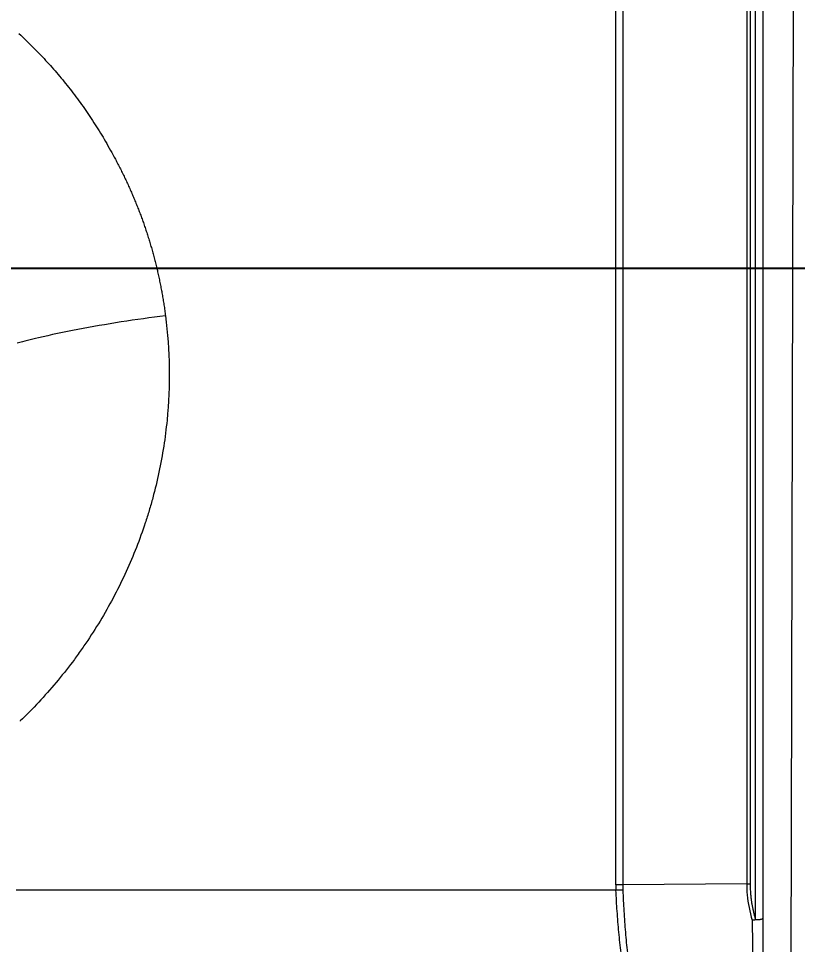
# Model space of a CAD drawing. Header units: millimetres. Extents: x 11618 to 13994, y -5897 to -2537.
# Drawn here: x 12534.3 to 12588.8, y -4797 to -4732.3 of the extents above; entities that cross this region are included whole.
import ezdxf

# ---------------------------------------------------------------- set-up
doc = ezdxf.new("R2010")
doc.units = ezdxf.units.MM
doc.layers.add('DIM', color=3, linetype='Continuous', lineweight=13)
doc.styles.get("Standard").update_dxf_attribs({"font": 'arial.ttf'})
doc.dimstyles.get("Standard").update_dxf_attribs({"dimtxt": 0.18, "dimasz": 0.18, "dimexe": 0.18, "dimexo": 0.0625, "dimgap": 0.09, "dimtad": 0, "dimtih": 1, "dimtoh": 1, "dimdec": 1, "dimdsep": 46, "dimtxsty": 'Standard', "dimcen": 0.09, "dimadec": 0, "dimazin": 0, "dimtfac": 1, "dimtdec": 1, "dimtofl": 0, "dimtmove": 0, "dimatfit": 3, "dimfxl": 1, "dimtolj": 1, "dimtzin": 0, "dimarcsym": 0})
doc.dimstyles.new('사본 Standard', dxfattribs={"dimtxt": 15, "dimasz": 15, "dimexe": 0.18, "dimexo": 0.0625, "dimgap": 5, "dimtad": 0, "dimdec": 1, "dimdsep": 46, "dimtxsty": 'Standard', "dimcen": 0.09, "dimadec": 0, "dimazin": 0, "dimtfac": 1, "dimtdec": 1, "dimtofl": 0, "dimtmove": 0, "dimatfit": 3, "dimfxl": 1, "dimtolj": 1, "dimtzin": 0, "dimarcsym": 0})

# ---------------------------------------------------------------- blocks, each defined once
blk = doc.blocks.new('*D7')
at = {"layer": 'Defpoints', "color": 0, "transparency": 16777216}
for p in [(12331.31847808121, -3489.709965346718), (12736.43665913161, -5533.880380025193), (12816.94560760122, -5533.880380025193)]:
    blk.add_point(p, dxfattribs=at)
at = {"layer": 'DIM', "color": 0, "lineweight": -2, "transparency": 16777216}
for p, q in [((12331.38097808121, -3489.709965346718), (12817.12560760122, -3489.709965346718)), ((12816.94560760122, -3507.709965346718), (12816.94560760122, -4494.995718388548)), ((12816.94560760122, -5515.880380025193), (12816.94560760122, -4528.594626983363)), ((12736.49915913161, -5533.880380025193), (12817.12560760122, -5533.880380025193))]:
    blk.add_line(p, q, dxfattribs=at)
at = {"layer": 'DIM', "color": 0, "transparency": 16777216}
for points in [[(12813.94560760122, -3507.709965346718), (12819.94560760122, -3507.709965346718), (12816.94560760122, -3489.709965346718)], [(12813.94560760122, -5515.880380025193), (12819.94560760122, -5515.880380025193), (12816.94560760122, -5533.880380025193)]]:
    blk.add_solid(points, dxfattribs=at)
at = {"layer": 'DIM', "color": 3, "transparency": 16777216, "insert": (12816.94560760121, -4511.795172685958), "char_height": 18, "attachment_point": 5}
blk.add_mtext('\\A1;(2280)', dxfattribs=at)
blk = doc.blocks.new('*D12')
at = {"layer": 'Defpoints', "color": 0, "transparency": 16777216}
for p in [(12396.81847808122, -4749.741169443054), (12656.9456076012, -5533.880380025193), (12678.73187532149, -5533.880380025193)]:
    blk.add_point(p, dxfattribs=at)
at = {"layer": 'DIM', "color": 0, "lineweight": -2, "transparency": 16777216}
for p, q in [((12396.88097808122, -4749.741169443054), (12657.1256076012, -4749.741169443054)), ((12656.9456076012, -4767.741169443054), (12656.9456076012, -5127.620460955133)), ((12656.9456076012, -5515.880380025193), (12656.9456076012, -5156.001088513114)), ((12678.66937532149, -5533.880380025193), (12656.7656076012, -5533.880380025193))]:
    blk.add_line(p, q, dxfattribs=at)
at = {"layer": 'DIM', "color": 0, "transparency": 16777216}
for points in [[(12653.9456076012, -4767.741169443054), (12659.9456076012, -4767.741169443054), (12656.9456076012, -4749.741169443054)], [(12653.9456076012, -5515.880380025193), (12659.9456076012, -5515.880380025193), (12656.9456076012, -5533.880380025193)]]:
    blk.add_solid(points, dxfattribs=at)
at = {"layer": 'DIM', "color": 3, "transparency": 16777216, "insert": (12656.94560760119, -5141.810774734126), "char_height": 18, "attachment_point": 5}
blk.add_mtext('\\A1;977.5', dxfattribs=at)
blk = doc.blocks.new('*D14')
at = {"layer": 'Defpoints', "color": 0, "transparency": 16777216}
for p in [(12584.82769349054, -4689.192164621157), (12584.82769349054, -5533.880380025191), (12736.94560760121, -5533.880380025191)]:
    blk.add_point(p, dxfattribs=at)
at = {"layer": 'DIM', "color": 0, "lineweight": -2, "transparency": 16777216}
for p, q in [((12584.89019349054, -4689.192164621157), (12737.12560760121, -4689.192164621157)), ((12736.94560760121, -4707.192164621157), (12736.94560760121, -5515.880380025191)), ((12584.89019349054, -5533.880380025191), (12737.12560760121, -5533.880380025191))]:
    blk.add_line(p, q, dxfattribs=at)
at = {"layer": 'DIM', "color": 0, "transparency": 16777216}
for points in [[(12733.94560760121, -4707.192164621157), (12739.94560760121, -4707.192164621157), (12736.94560760121, -4689.192164621157)], [(12733.94560760121, -5515.880380025191), (12739.94560760121, -5515.880380025191), (12736.94560760121, -5533.880380025191)]]:
    blk.add_solid(points, dxfattribs=at)
at = {"layer": 'DIM', "color": 3, "transparency": 16777216, "insert": (12723.92696579029, -5111.536272323176), "char_height": 18, "attachment_point": 5, "rotation": 90}
blk.add_mtext('\\A1;{\\fGulim|b0|i0|c129|p50;선반까지 높이 1000~1050mm}', dxfattribs=at)

msp = doc.modelspace()

# ---------------------------------------------------------------- linework, layer by layer
at = {"linetype": 'Continuous', "lineweight": 18}
for p, q in [((12588.28369865448, -4809.732428080488), (12588.60526015929, -4682.274396919156)), ((12586.32705328045, -4700.153996390772), (12586.32705329678, -4795.171042564994))]:
    msp.add_line(p, q, dxfattribs=at)
at = {"linetype": 'Continuous', "lineweight": 13}
for p, q in [((12585.20598373086, -4701.915399251225), (12585.20598373086, -4792.752382862498)), ((12585.4468495766, -4701.924337433245), (12585.4468495766, -4792.76132104457)), ((12576.54346678181, -4710.577916200325), (12576.5434667792, -4792.836600251815)), ((12585.20598373088, -4792.752382862497), (12576.54346678011, -4792.836600252038)), ((12576.06981699784, -4793.199934466484), (12534.15615020858, -4793.199934466484))]:
    msp.add_line(p, q, dxfattribs=at)
msp.add_ellipse((12585.44684957659, -4792.689053153296), major_axis=(-0.4999999999999991, 0), ratio=0.144535782525407, start_param=1.068166587612808, end_param=1.570796326794897, dxfattribs=at)
for points, degree in [([(12585.8271294496, -4795.271841604261), (12585.8271294496, -4700.225219236347)], 1), ([(12576.0617350873, -4792.818723887935), (12576.0617350858, -4765.399162537354), (12576.0617350858, -4737.979601186754), (12576.0617350894, -4710.560039836151)], 3), ([(12576.55005329131, -4793.197757533476), (12576.4051421595, -4793.192295399869), (12576.23506051176, -4793.193064900449), (12576.06981699784, -4793.199934469788)], 3), ([(12585.24168308608, -4793.522520492496), (12585.29641449484, -4794.123085635873), (12585.41392908868, -4794.7179149047), (12585.59376349938, -4795.304021643457)], 3)]:
    msp.add_open_spline(points, degree=degree, dxfattribs=at)
for points, degree, knots in [([(12534.34861214934, -4733.369831915337), (12538.27579371067, -4736.984040663576), (12540.89437073631, -4741.777798803052), (12542.35102308685, -4744.444452864935), (12543.27262241024, -4747.248789025397), (12544.20218381936, -4750.07735303019), (12544.5867018391, -4753.073132736423)], 2, [0, 0, 0, 0.4726781273978432, 0.4726781273978432, 0.7363390636989217, 0.7363390636989217, 1, 1, 1]), ([(12544.58670057744, -4753.073122906229), (12543.56629509322, -4753.201350872821), (12541.47820468363, -4753.494649585795), (12538.41242665272, -4754.025782781596), (12535.98884075237, -4754.538633673168), (12534.6949668897, -4754.861884550535), (12534.23546608074, -4754.984440584248)], 3, [0, 0, 0, 0, 0.2765261230865774, 0.5531136551900199, 0.8297011872933521, 1, 1, 1, 1])]:
    msp.add_open_spline(points, degree=degree, knots=knots, dxfattribs=at)
at = {"linetype": 'Continuous', "lineweight": 18}
for points, degree, knots in [([(12544.5867018391, -4753.073132738416), (12544.74314413115, -4754.292000419405), (12544.83049138191, -4755.509706312612), (12544.86699580083, -4757.94279451948), (12544.8160236224, -4759.159486305093), (12544.63631083256, -4760.978852882991), (12544.55937619288, -4761.584609892782), (12544.37144616073, -4762.794726880014), (12544.26006455314, -4763.40090792195), (12544.00478544563, -4764.604588715491), (12543.78939201982, -4765.499233151712), (12543.53809745126, -4766.381703349534), (12543.36258970717, -4766.967311428438), (12543.27015010169, -4767.260874054475), (12542.79497417069, -4768.700810921472), (12542.35076602065, -4769.832528341933), (12541.33120885167, -4772.062072616278), (12540.76138927265, -4773.148334591025), (12539.82095631532, -4774.727643896556), (12539.32927783793, -4775.505037156796), (12538.71809444989, -4776.390538523488), (12538.44811046264, -4776.765441087016), (12538.26633263791, -4777.014354346657), (12538.17377600515, -4777.139330252061), (12537.34664052883, -4778.240972373611), (12536.56119948593, -4779.178264238483), (12535.30997491311, -4780.518871595778), (12534.87848933679, -4780.957383472125), (12534.43421043574, -4781.385709977799), (12534.43244012748, -4781.387416363428)], 3, [0, 0, 0, 0, 0.1176193825803433, 0.1176193825803433, 0.2352387651606866, 0.2352387651606866, 0.2940484564508576, 0.2940484564508576, 0.3528581477410286, 0.3528581477410286, 0.4116678390311996, 0.4410726846762854, 0.4410726846762854, 0.4704775303213711, 0.4704775303213711, 0.5880969129017136, 0.5880969129017136, 0.705716295482056, 0.705716295482056, 0.7645259867722278, 0.7939308324173143, 0.8086332552398576, 0.8086332552398576, 0.823335678062401, 0.823335678062401, 0.9409550606427475, 0.9409550606427475, 0.9997647519329208, 1, 1, 1, 1]), ([(12580.9398519168, -4808.595548893659), (12580.75493637804, -4808.583904858749), (12580.57631781457, -4808.535453455351), (12580.2316746382, -4808.376206242726), (12580.06565002531, -4808.265422469854), (12579.7461947501, -4807.992733123525), (12579.59276408778, -4807.830836740391), (12579.29849671371, -4807.466749290236), (12579.15766000197, -4807.264564818607), (12578.88858052905, -4806.830097092877), (12578.76033776788, -4806.597818152439), (12578.51644619612, -4806.112563809341), (12578.40079738553, -4805.85959078233), (12578.18209371491, -4805.341458029062), (12578.07903885489, -4805.076299089962), (12577.93390202779, -4804.67509900454), (12577.88709732925, -4804.540781304879), (12577.81925164717, -4804.339071638918), (12577.78591914756, -4804.238157839274), (12577.74806432886, -4804.120455408206), (12577.72939519388, -4804.061627933949), (12577.72012519499, -4804.032222137272), (12577.71550633769, -4804.017521472891), (12577.71320094458, -4804.010171730183), (12577.71204925691, -4804.006497010068), (12577.71147366529, -4804.004659688302), (12577.71118593254, -4804.003741037052), (12577.71104208193, -4804.003281713844), (12577.71098043505, -4804.003084861559), (12577.71093933787, -4804.002953626818), (12577.71092607589, -4804.00291127728), (12577.59688990869, -4803.638749304455), (12577.48858531904, -4803.258227607163), (12577.28338362674, -4802.468564512424), (12577.18648652409, -4802.059424773125), (12577.00409980578, -4801.216846284321), (12576.91861019013, -4800.783409066852), (12576.7590384458, -4799.89654804261), (12576.68495631714, -4799.443125633419), (12576.54819954681, -4798.520554403233), (12576.48552490514, -4798.051406839739), (12576.3715831088, -4797.101553389181), (12576.32031595412, -4796.620848616416), (12576.22918913177, -4795.651921159333), (12576.18932946408, -4795.16369944527), (12576.12101761572, -4794.183619571885), (12576.09256543503, -4793.691762239981), (12576.06981699784, -4793.199934466486)], 3, [0, 0, 0, 0, 0.06250000000109161, 0.06250000000109161, 0.1250000000021832, 0.1250000000021832, 0.1875000000032748, 0.1875000000032748, 0.2500000000043665, 0.2500000000043665, 0.3125000000054581, 0.3125000000054581, 0.3750000000065496, 0.3750000000065496, 0.4375000000076413, 0.4375000000076413, 0.4687500000081866, 0.4687500000081866, 0.48437500000846, 0.4921875000085972, 0.4960937500086658, 0.4980468750087005, 0.4990234375087188, 0.4995117187587285, 0.4997558593837339, 0.4998779296962362, 0.4999389648524877, 0.4999694824306125, 0.499984741219675, 0.499984741219675, 0.5000000000087376, 0.5000000000087376, 0.5625000000076453, 0.5625000000076453, 0.6250000000065532, 0.6250000000065532, 0.687500000005461, 0.687500000005461, 0.7500000000043687, 0.7500000000043687, 0.8125000000032766, 0.8125000000032766, 0.8750000000021844, 0.8750000000021844, 0.9375000000010922, 0.9375000000010922, 1, 1, 1, 1]), ([(12576.55005334105, -4793.197757518278), (12576.56920454864, -4793.68913276457), (12576.59350288676, -4794.180605106693), (12576.65278723684, -4795.16005148226), (12576.68777375391, -4795.648024693928), (12576.7686675063, -4796.616588846613), (12576.8145752237, -4797.097178819987), (12576.91736817163, -4798.046929260648), (12576.97425385225, -4798.516088612828), (12577.09886925357, -4799.438798539086), (12577.16659938285, -4799.892347851075), (12577.31256702291, -4800.779562050362), (12577.39080489082, -4801.213225531398), (12577.55723663926, -4802.056336086308), (12577.64543081522, -4802.465781615126), (12577.78460715768, -4803.058529584336), (12577.85591392593, -4803.349548565532), (12577.94195668019, -4803.678990867305), (12577.98566926852, -4803.841104003012), (12578.0076955952, -4803.921497587025), (12578.01875091299, -4803.961527262823), (12578.02428906583, -4803.981500150546), (12578.02706076012, -4803.991476085483), (12578.02844726103, -4803.996461423048), (12578.02914067483, -4803.998953434021), (12578.02948742256, -4804.000199275013), (12578.02966080663, -4804.000822154381), (12578.02973511628, -4804.001089093867), (12578.02978465653, -4804.001267051566), (12578.02981619113, -4804.001380326795), (12578.1035883213, -4804.266372370214), (12578.18222603, -4804.533088865798), (12578.35070433261, -4805.063345910876), (12578.44054880235, -4805.326887201551), (12578.63259377736, -4805.843043548553), (12578.73479862037, -4806.09565803754), (12578.95230480258, -4806.581207004964), (12579.06761087179, -4806.814139229677), (12579.31151094415, -4807.250607212652), (12579.44010995151, -4807.454138634908), (12579.71009178565, -4807.821223161432), (12579.85147971531, -4807.984769453567), (12580.14568737089, -4808.260602164756), (12580.29851205756, -4808.372878931457), (12580.61324132821, -4808.534436919032), (12580.77515041904, -4808.583705348998), (12580.9398519168, -4808.595548893664)], 3, [0, 0, 0, 0, 0.06250000000182174, 0.06250000000182174, 0.1250000000036435, 0.1250000000036435, 0.1875000000054652, 0.1875000000054652, 0.2500000000072869, 0.2500000000072869, 0.3125000000091087, 0.3125000000091087, 0.3750000000109304, 0.3750000000109304, 0.4375000000127521, 0.4375000000127521, 0.4687500000136633, 0.4843750000141185, 0.4921875000143457, 0.496093750014459, 0.4980468750145162, 0.4990234375145456, 0.4995117187645595, 0.4997558593895672, 0.4998779297020706, 0.4999389648583221, 0.4999694824364487, 0.4999847412255121, 0.4999847412255121, 0.5000000000145753, 0.5000000000145753, 0.5625000000127535, 0.5625000000127535, 0.6250000000109315, 0.6250000000109315, 0.6875000000091096, 0.6875000000091096, 0.7500000000072877, 0.7500000000072877, 0.8125000000054658, 0.8125000000054658, 0.8750000000036439, 0.8750000000036439, 0.937500000001822, 0.937500000001822, 1, 1, 1, 1]), ([(12585.831735499, -4795.272182139842), (12585.83038139645, -4795.27235465857), (12585.82750119023, -4795.272721609741), (12585.82295931993, -4795.273523361159), (12585.81793450865, -4795.274533508262), (12585.81243514853, -4795.275770744386), (12585.80646650616, -4795.27722326829), (12585.80003597283, -4795.278888447349), (12585.79315111452, -4795.280759417365), (12585.78582211946, -4795.282834086038), (12585.77805383289, -4795.285092498671), (12585.76961348933, -4795.287666242798), (12585.76053900793, -4795.29026918881), (12585.75086919937, -4795.292587643999), (12585.74102147119, -4795.294577980958), (12585.73100027126, -4795.29621443113), (12585.72082232435, -4795.297515065996), (12585.70908893969, -4795.29853776589), (12585.69626123754, -4795.299387436333), (12585.68279324827, -4795.300255337478), (12585.67043044485, -4795.300963924891), (12585.65913577367, -4795.301555129982), (12585.64886870366, -4795.302043239057), (12585.63959032535, -4795.302445837874), (12585.63126277671, -4795.302776806565), (12585.62384996695, -4795.303048288079), (12585.61731793927, -4795.303270487404), (12585.61163529112, -4795.303452051065), (12585.6067734625, -4795.303599969791), (12585.60270721028, -4795.303720497407), (12585.59941439162, -4795.303817086537), (12585.59687748775, -4795.303896403306), (12585.59508043929, -4795.303953187487), (12585.59413049424, -4795.30399777288), (12585.59377607197, -4795.304014407586)], 3, [0, 0, 0, 0, 0.01617326246695622, 0.03440088881678347, 0.05468784586070514, 0.07703174781579535, 0.1014253956129574, 0.127857426589934, 0.1563131611606312, 0.1867751575524196, 0.2192235576388805, 0.2536362826384674, 0.2933306027513791, 0.3335221811704555, 0.3742348526889229, 0.4154888086511254, 0.4573004375789081, 0.4996821591315902, 0.5599033074127572, 0.6158532339279676, 0.6676334478065761, 0.7153411747342336, 0.7590700915271624, 0.7989105338280347, 0.8349493113368709, 0.8672692433196718, 0.8959485079819187, 0.9210598826318491, 0.9426699372972772, 0.9608382325486157, 0.9756165628038237, 0.9870482807346747, 0.9951677438514148, 1, 1, 1, 1]), ([(12585.59377607197, -4795.304014407586), (12585.60014069277, -4796.233397237146), (12585.60904091679, -4797.140689473355), (12585.63152058069, -4798.890965886994), (12585.64509986714, -4799.733946354007), (12585.67654002378, -4801.335335789267), (12585.69440135264, -4802.093755887363), (12585.73402802301, -4803.506247595094), (12585.75579223593, -4804.160282615577), (12585.80277176371, -4805.342437797464), (12585.82798230909, -4805.870730817569), (12585.88106878741, -4806.792138130704), (12585.90894551602, -4807.18527171936), (12585.96666121656, -4807.828521315349), (12586.02633884993, -4808.32874579916), (12586.08849248182, -4808.526234103878), (12586.1198290607, -4808.545188916832)], 3, [0, 0, 0, 0, 0.125, 0.125, 0.25, 0.25, 0.375, 0.375, 0.5, 0.5, 0.625, 0.625, 0.75, 0.75, 0.875, 1, 1, 1, 1]), ([(12586.32705329588, -4795.171042564993), (12586.32613383343, -4795.183000429241), (12586.31668675755, -4795.196518617304), (12586.28440803876, -4795.21654227509), (12586.27057136991, -4795.223180059834), (12586.23626125901, -4795.235917006168), (12586.19559356111, -4795.248090486042), (12586.14424238548, -4795.257946015653), (12586.10248493556, -4795.26402391502), (12586.08802294766, -4795.265829851346), (12586.05815436116, -4795.268934913449), (12585.9811682527, -4795.275454226608), (12585.89608360236, -4795.275789217747), (12585.831735499, -4795.272182139842)], 3, [0, 0, 0, 0, 0.2500000000001339, 0.2500000000001339, 0.3750000000001611, 0.3750000000001611, 0.5000000000001883, 0.6250000000002155, 0.6250000000002155, 0.6875000000001456, 0.6875000000001456, 0.7500000000000757, 1, 1, 1, 1]), ([(12586.32705329678, -4795.171042564994), (12586.33031317182, -4796.389311875648), (12586.33782137594, -4797.578807607897), (12586.34159974945, -4798.177400704909), (12586.35141583193, -4799.38086436407), (12586.35731116126, -4799.965562843202), (12586.36950322557, -4801.174771195439), (12586.3847890984, -4802.197218848387), (12586.40034224501, -4803.237544018535), (12586.41978544487, -4804.127605102194), (12586.43960868133, -4805.03506331188), (12586.46261867483, -4805.758157792246), (12586.48570815099, -4806.483750034238), (12586.56148464668, -4807.9711134128), (12586.61975290834, -4808.046526317864)], 2, [0, 0, 0, 0.125, 0.125, 0.1875, 0.25, 0.25, 0.375, 0.375, 0.5, 0.5, 0.625, 0.625, 0.75, 1, 1, 1])]:
    msp.add_open_spline(points, degree=degree, knots=knots, dxfattribs=at)
at = {"linetype": 'Continuous', "lineweight": 13}
for points, weights in [([(12576.54346678011, -4792.83660025189), (12576.39507851449, -4792.824810136911), (12576.23106646426, -4792.818723887785), (12576.0617350873, -4792.818723887935)], [0.9999999996268664, 0.9790575200039574, 0.9790575203178207, 1.000000000568481]), ([(12576.0617350873, -4792.818723887935), (12576.0617350858, -4792.945987265212), (12576.06442924035, -4793.073066132058), (12576.06981699784, -4793.19993446743)], [1.000000000568487, 1.000000000567436, 1.000000000565959, 1.000000000565436])]:
    msp.add_rational_spline(points, weights, degree=3, dxfattribs=at)
at = {"linetype": 'Continuous', "lineweight": 18}
for points, degree in [([(12576.54346678011, -4792.83660025189), (12576.54300114866, -4792.957183505658), (12576.54519741385, -4793.077577442348), (12576.55005332447, -4793.197757523343)], 3), ([(12585.20598373088, -4792.752382862496), (12585.20647405463, -4793.009980454262), (12585.21838570893, -4793.266769424266), (12585.24167984254, -4793.522521641847)], 3), ([(12585.44684957659, -4792.761321044567), (12585.44684959951, -4793.011917168967), (12585.45817496051, -4793.261502354104), (12585.4808256596, -4793.510076599927)], 3), ([(12585.4808256596, -4793.510076599985), (12585.56443790329, -4794.42765745759), (12585.83172370028, -4795.271841604261)], 2)]:
    msp.add_open_spline(points, degree=degree, dxfattribs=at)

# ---------------------------------------------------------------- dimensions: what is measured, and where the dimension line sits
at = {"layer": 'DIM', "color": 3}
for base, p1, p2, text, dimstyle, override, picture, middle in [((12816.94560760122, -5533.880380025193), (12331.3184780812, -3489.709965346716), (12736.43665913161, -5533.880380025191), '(2280)', 'Standard', {"dimtxt": 18, "dimasz": 18, "dimgap": 5, "dimclrt": 3}, '*D7', (12816.94560760121, -4511.795172685958)), ((12736.94560760121, -5533.880380025191), (12584.82769349053, -4689.192164621155), (12584.82769349053, -5533.880380025189), '{\\fGulim|b0|i0|c129|p50;선반까지 높이 1000~1050mm}', '사본 Standard', {"dimtxt": 18, "dimasz": 18, "dimgap": 3, "dimtad": 3, "dimclrt": 3}, '*D14', (12723.92696579029, -5111.536272323176)), ((12656.9456076012, -5533.880380025193), (12396.81847808122, -4749.741169443052), (12678.73187532148, -5533.880380025191), '977.5', 'Standard', {"dimtxt": 18, "dimasz": 18, "dimgap": 5, "dimclrt": 3}, '*D12', (12656.94560760119, -5141.810774734126))]:
    dim = msp.add_linear_dim(base=base, p1=p1, p2=p2, angle=90, text=text, dimstyle=dimstyle, override=override, dxfattribs=at)
    dim.commit()
    dim.dimension.update_dxf_attribs({"geometry": picture, "text_midpoint": middle})

doc.saveas('drawing.dxf')
